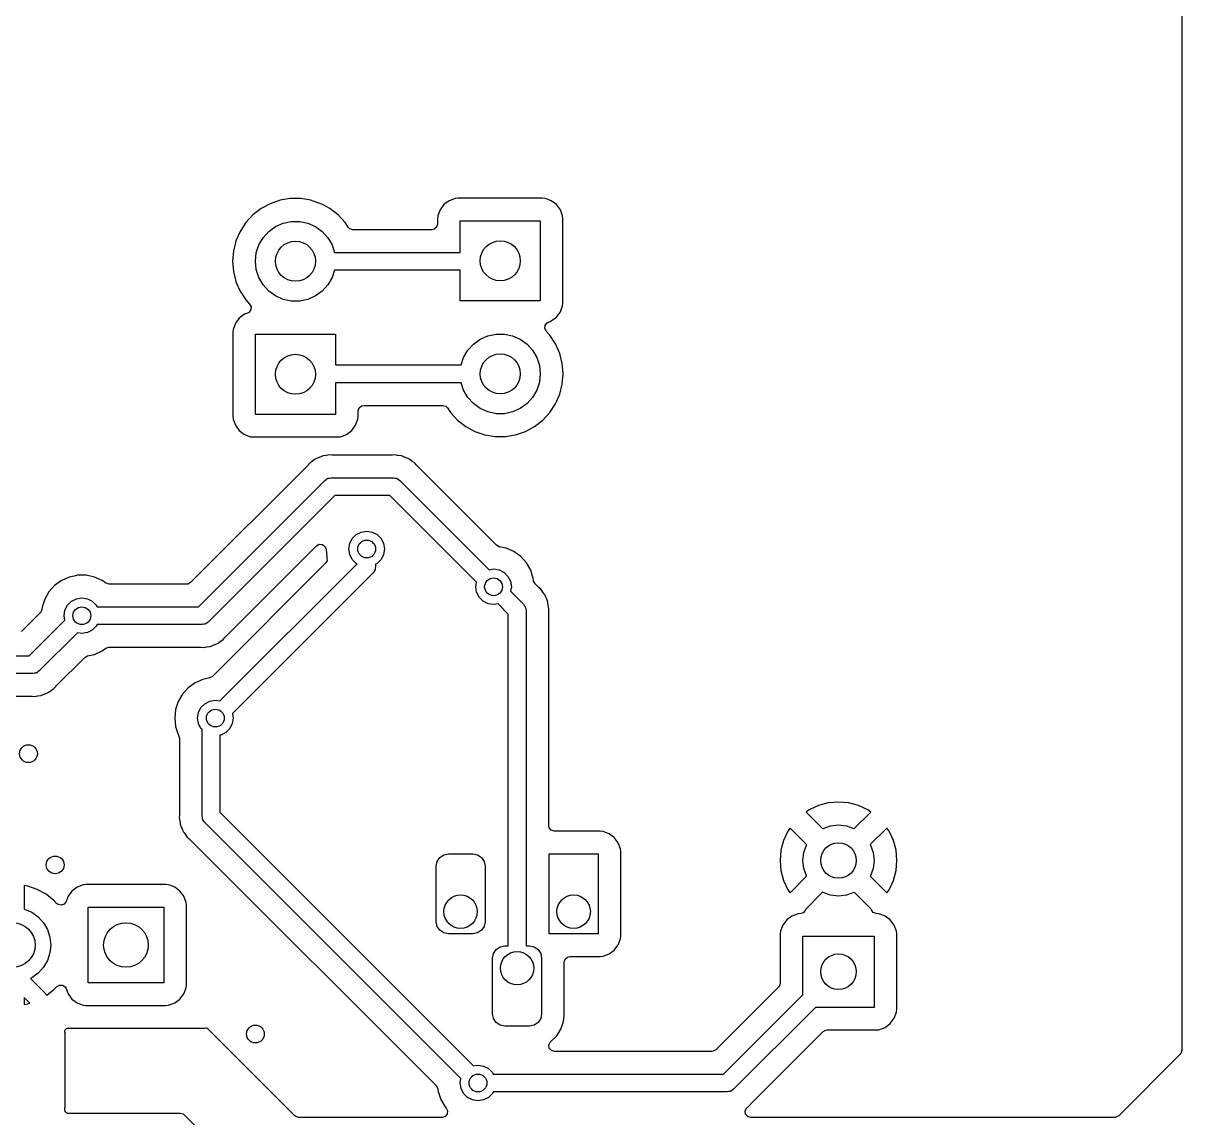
# Model space of a CAD drawing. Extents: x 4.53 to 6.71, y -5.98 to -2.05.
# Drawn here: x 5.685 to 6.71, y -4.318 to -3.35 of the extents above; entities that cross this region are included whole.
import ezdxf

# ---------------------------------------------------------------- set-up
doc = ezdxf.new("R2010")
doc.units = 0
doc.header["$MEASUREMENT"] = 0
doc.layers.add('BLACK', color=7, linetype='CONTINUOUS')

msp = doc.modelspace()

# ---------------------------------------------------------------- linework, layer by layer
at = {"layer": 'BLACK', "linetype": 'CONTINUOUS'}
for p, q in [((6.70963, -2.24738), (6.70963, -4.25852)), ((5.921, -3.50498), (5.91193, -3.50649)), ((5.93019, -3.50498), (5.921, -3.50498)), ((5.93925, -3.50649), (5.93019, -3.50498)), ((6.06696, -3.50484), (6.06157, -3.50685)), ((6.06921, -3.5046), (6.06696, -3.50484)), ((6.06934, -3.50459), (6.06921, -3.5046)), ((6.06921, -3.5046), (6.06921, -3.5046)), ((6.14404, -3.50459), (6.06934, -3.50459)), ((6.14643, -3.50484), (6.14404, -3.50459)), ((6.14912, -3.50585), (6.14643, -3.50484)), ((5.89516, -3.51385), (5.8879, -3.5195)), ((5.90324, -3.50948), (5.89516, -3.51385)), ((5.91193, -3.50649), (5.90324, -3.50948)), ((5.91193, -3.50649), (5.91193, -3.50649)), ((5.91193, -3.50649), (5.91193, -3.50649)), ((5.9403, -3.50685), (5.93925, -3.50649)), ((5.94794, -3.50948), (5.9403, -3.50685)), ((5.94947, -3.5103), (5.94794, -3.50948)), ((5.95602, -3.51385), (5.94947, -3.5103)), ((5.95739, -3.51491), (5.95602, -3.51385)), ((5.96328, -3.5195), (5.95739, -3.51491)), ((6.05351, -3.51491), (6.0518, -3.5195)), ((6.05696, -3.5103), (6.05351, -3.51491)), ((6.06157, -3.50685), (6.05696, -3.5103)), ((6.15182, -3.50685), (6.14912, -3.50585)), ((6.15643, -3.5103), (6.15182, -3.50685)), ((6.15988, -3.51491), (6.15643, -3.5103)), ((6.16189, -3.52031), (6.15988, -3.51491)), ((6.15988, -3.51491), (6.15988, -3.51491)), ((5.8879, -3.5195), (5.88168, -3.52626)), ((5.91464, -3.52673), (5.92189, -3.52519)), ((5.92189, -3.52519), (5.92929, -3.52519)), ((5.92929, -3.52519), (5.93654, -3.52673)), ((5.9695, -3.52626), (5.96328, -3.5195)), ((6.0515, -3.52031), (6.05124, -3.52269)), ((6.05124, -3.52269), (6.05124, -3.52282)), ((6.05124, -3.52282), (6.05124, -3.52758)), ((6.0518, -3.5195), (6.0515, -3.52031)), ((6.07126, -3.55256), (6.07126, -3.52461)), ((6.07126, -3.52461), (6.14213, -3.52461)), ((6.14213, -3.52461), (6.14213, -3.59547)), ((6.16215, -3.52269), (6.16189, -3.52031)), ((6.16215, -3.59739), (6.16215, -3.52269)), ((5.87665, -3.53395), (5.87296, -3.54237)), ((5.88168, -3.52626), (5.87665, -3.53395)), ((5.89692, -3.53961), (5.90188, -3.5341)), ((5.90188, -3.5341), (5.90787, -3.52975)), ((5.90787, -3.52975), (5.91464, -3.52673)), ((5.93654, -3.52673), (5.94331, -3.52975)), ((5.94331, -3.52975), (5.9493, -3.5341)), ((5.9493, -3.5341), (5.95426, -3.53961)), ((5.97214, -3.53029), (5.9695, -3.52626)), ((5.97361, -3.53175), (5.97214, -3.53029)), ((5.97629, -3.53254), (5.97361, -3.53175)), ((6.04628, -3.53254), (5.97629, -3.53254)), ((6.04834, -3.53209), (6.04628, -3.53254)), ((6.05045, -3.53026), (6.04834, -3.53209)), ((6.05124, -3.52758), (6.05045, -3.53026)), ((5.87257, -3.5439), (5.87071, -3.55127)), ((5.87296, -3.54237), (5.87257, -3.5439)), ((5.89093, -3.55307), (5.89322, -3.54602)), ((5.89322, -3.54602), (5.89692, -3.53961)), ((5.95426, -3.53961), (5.95796, -3.54602)), ((5.95796, -3.54602), (5.96008, -3.55256)), ((5.87071, -3.55127), (5.86995, -3.56043)), ((5.89016, -3.56043), (5.89093, -3.55307)), ((5.96008, -3.55256), (6.07126, -3.55256)), ((5.86995, -3.56043), (5.87071, -3.56959)), ((5.89093, -3.5678), (5.89016, -3.56043)), ((5.87071, -3.56959), (5.87071, -3.56959)), ((5.87071, -3.56959), (5.87071, -3.56959)), ((5.87071, -3.56959), (5.87292, -3.57832)), ((5.89322, -3.57484), (5.89093, -3.5678)), ((5.89692, -3.58126), (5.89322, -3.57484)), ((5.95796, -3.57484), (5.95426, -3.58126)), ((5.96008, -3.56831), (5.95796, -3.57484)), ((6.07126, -3.56831), (5.96008, -3.56831)), ((6.07126, -3.59547), (6.07126, -3.56831)), ((5.87292, -3.57832), (5.87296, -3.5785)), ((5.87296, -3.5785), (5.87665, -3.58692)), ((5.87665, -3.58692), (5.88168, -3.59461)), ((5.90188, -3.58676), (5.89692, -3.58126)), ((5.90787, -3.59112), (5.90188, -3.58676)), ((5.9493, -3.58676), (5.94331, -3.59112)), ((5.95426, -3.58126), (5.9493, -3.58676)), ((5.88168, -3.59461), (5.88503, -3.59825)), ((5.91464, -3.59413), (5.90787, -3.59112)), ((5.92189, -3.59567), (5.91464, -3.59413)), ((5.92929, -3.59567), (5.92189, -3.59567)), ((5.93654, -3.59413), (5.92929, -3.59567)), ((5.94331, -3.59112), (5.93654, -3.59413)), ((6.14213, -3.59547), (6.07126, -3.59547)), ((6.16189, -3.59977), (6.16215, -3.59739)), ((5.88046, -3.60725), (5.87586, -3.6107)), ((5.88312, -3.60626), (5.88046, -3.60725)), ((5.88419, -3.6057), (5.88312, -3.60626)), ((5.88596, -3.60354), (5.88419, -3.6057)), ((5.88503, -3.59825), (5.88627, -3.60076)), ((5.88627, -3.60076), (5.88596, -3.60354)), ((6.15643, -3.60977), (6.15906, -3.60626)), ((6.15906, -3.60626), (6.15988, -3.60517)), ((6.15988, -3.60517), (6.16189, -3.59977)), ((5.87241, -3.61531), (5.87039, -3.6207)), ((5.87586, -3.6107), (5.87241, -3.61531)), ((6.14601, -3.61971), (6.14633, -3.61694)), ((6.14633, -3.61694), (6.14809, -3.61477)), ((6.14809, -3.61477), (6.14917, -3.61421)), ((6.14917, -3.61421), (6.15078, -3.61361)), ((6.15078, -3.61361), (6.15182, -3.61322)), ((6.15182, -3.61322), (6.15643, -3.60977)), ((5.87039, -3.6207), (5.87014, -3.62309)), ((5.87014, -3.62309), (5.87014, -3.69778)), ((5.89016, -3.69587), (5.89016, -3.625)), ((5.89016, -3.625), (5.96102, -3.625)), ((5.96102, -3.625), (5.96102, -3.65217)), ((6.08898, -3.62935), (6.09574, -3.62634)), ((6.09574, -3.62634), (6.10299, -3.6248)), ((6.10299, -3.6248), (6.1104, -3.6248)), ((6.1104, -3.6248), (6.11764, -3.62634)), ((6.11764, -3.62634), (6.12441, -3.62935)), ((6.14725, -3.62222), (6.14601, -3.61971)), ((6.1506, -3.62586), (6.14725, -3.62222)), ((6.15563, -3.63356), (6.1506, -3.62586)), ((6.07803, -3.63921), (6.08298, -3.63371)), ((6.08298, -3.63371), (6.08898, -3.62935)), ((6.12441, -3.62935), (6.1304, -3.63371)), ((6.1304, -3.63371), (6.13536, -3.63921)), ((6.15932, -3.64197), (6.15563, -3.63356)), ((6.0722, -3.65217), (6.07432, -3.64563)), ((6.07432, -3.64563), (6.07803, -3.63921)), ((6.13536, -3.63921), (6.13906, -3.64563)), ((6.13906, -3.64563), (6.14135, -3.65267)), ((6.16158, -3.65088), (6.15932, -3.64197)), ((5.96102, -3.65217), (6.0722, -3.65217)), ((6.14135, -3.65267), (6.14213, -3.66004)), ((6.16234, -3.66004), (6.16158, -3.65088)), ((6.0722, -3.66791), (5.96102, -3.66791)), ((5.96102, -3.66791), (5.96102, -3.69587)), ((6.07432, -3.67445), (6.0722, -3.66791)), ((6.14135, -3.66741), (6.13906, -3.67445)), ((6.14213, -3.66004), (6.14135, -3.66741)), ((6.15932, -3.67811), (6.16158, -3.6692)), ((6.16158, -3.6692), (6.16234, -3.66004)), ((6.07803, -3.68087), (6.07432, -3.67445)), ((6.13906, -3.67445), (6.13536, -3.68087)), ((6.15563, -3.68652), (6.15932, -3.67811)), ((5.98183, -3.69021), (5.98394, -3.68838)), ((5.98394, -3.68838), (5.986, -3.68793)), ((5.986, -3.68793), (6.05599, -3.68793)), ((6.05599, -3.68793), (6.05868, -3.68872)), ((6.05868, -3.68872), (6.06015, -3.69018)), ((6.08298, -3.68637), (6.07803, -3.68087)), ((6.08898, -3.69073), (6.08298, -3.68637)), ((6.1304, -3.68637), (6.12441, -3.69073)), ((6.13536, -3.68087), (6.1304, -3.68637)), ((6.1506, -3.69422), (6.15563, -3.68652)), ((5.87014, -3.69778), (5.87039, -3.70017)), ((5.96102, -3.69587), (5.89016, -3.69587)), ((5.98079, -3.70017), (5.98104, -3.69778)), ((5.98104, -3.69289), (5.98183, -3.69021)), ((5.98104, -3.69778), (5.98104, -3.69289)), ((6.06015, -3.69018), (6.06278, -3.69422)), ((6.06278, -3.69422), (6.06901, -3.70098)), ((6.09574, -3.69374), (6.08898, -3.69073)), ((6.10299, -3.69528), (6.09574, -3.69374)), ((6.1104, -3.69528), (6.10299, -3.69528)), ((6.11764, -3.69374), (6.1104, -3.69528)), ((6.12441, -3.69073), (6.11764, -3.69374)), ((6.14438, -3.70098), (6.1506, -3.69422)), ((5.87039, -3.70017), (5.8707, -3.70098)), ((5.8707, -3.70098), (5.87241, -3.70556)), ((5.87241, -3.70556), (5.87586, -3.71017)), ((5.87586, -3.71017), (5.88046, -3.71362)), ((5.97072, -3.71362), (5.97533, -3.71017)), ((5.97533, -3.71017), (5.97878, -3.70556)), ((5.97878, -3.70556), (5.98079, -3.70017)), ((6.06901, -3.70098), (6.07626, -3.70662)), ((6.07626, -3.70662), (6.08434, -3.711)), ((6.12904, -3.711), (6.13713, -3.70662)), ((6.13713, -3.70662), (6.14438, -3.70098)), ((5.88046, -3.71362), (5.88046, -3.71362)), ((5.88046, -3.71362), (5.88046, -3.71362)), ((5.88046, -3.71362), (5.88586, -3.71563)), ((5.88586, -3.71563), (5.88824, -3.71589)), ((5.88824, -3.71589), (5.88838, -3.71589)), ((5.88838, -3.71589), (5.96281, -3.71589)), ((5.96281, -3.71589), (5.96294, -3.71589)), ((5.96294, -3.71589), (5.96532, -3.71563)), ((5.96532, -3.71563), (5.97072, -3.71362)), ((6.08434, -3.711), (6.09303, -3.71398)), ((6.09303, -3.71398), (6.1021, -3.71549)), ((6.1021, -3.71549), (6.1021, -3.71549)), ((6.1021, -3.71549), (6.11129, -3.71549)), ((6.11129, -3.71549), (6.12035, -3.71398)), ((6.11129, -3.71549), (6.11129, -3.71549)), ((6.12035, -3.71398), (6.12904, -3.711)), ((5.93666, -3.74082), (5.83281, -3.84467)), ((5.93687, -3.7406), (5.93666, -3.74082)), ((5.93845, -3.73881), (5.93687, -3.7406)), ((5.94042, -3.73745), (5.93845, -3.73881)), ((5.94067, -3.73727), (5.94042, -3.73745)), ((5.94255, -3.7358), (5.94067, -3.73727)), ((5.94292, -3.73563), (5.94255, -3.7358)), ((5.9437, -3.73519), (5.94292, -3.73563)), ((5.94403, -3.73496), (5.9437, -3.73519)), ((5.94627, -3.73411), (5.94403, -3.73496)), ((5.94654, -3.734), (5.94627, -3.73411)), ((5.94873, -3.73302), (5.94654, -3.734)), ((5.94912, -3.73294), (5.94873, -3.73302)), ((5.94999, -3.7327), (5.94912, -3.73294)), ((5.95036, -3.73256), (5.94999, -3.7327)), ((5.95274, -3.73227), (5.95036, -3.73256)), ((5.95304, -3.73223), (5.95274, -3.73227)), ((5.95539, -3.7318), (5.95304, -3.73223)), ((5.95778, -3.73194), (5.95539, -3.7318)), ((5.95808, -3.73195), (5.95778, -3.73194)), ((6.01121, -3.73195), (5.95808, -3.73195)), ((6.01151, -3.73194), (6.01121, -3.73195)), ((6.0139, -3.7318), (6.01151, -3.73194)), ((6.01595, -3.73217), (6.0139, -3.7318)), ((6.01626, -3.73223), (6.01595, -3.73217)), ((6.01655, -3.73227), (6.01626, -3.73223)), ((6.01893, -3.73256), (6.01655, -3.73227)), ((6.0193, -3.7327), (6.01893, -3.73256)), ((6.02017, -3.73294), (6.0193, -3.7327)), ((6.02056, -3.73302), (6.02017, -3.73294)), ((6.02275, -3.734), (6.02056, -3.73302)), ((6.02302, -3.73411), (6.02275, -3.734)), ((6.02526, -3.73496), (6.02302, -3.73411)), ((6.02554, -3.73516), (6.02526, -3.73496)), ((6.02526, -3.73496), (6.02526, -3.73496)), ((6.02559, -3.73519), (6.02554, -3.73516)), ((6.02637, -3.73563), (6.02559, -3.73519)), ((6.02674, -3.7358), (6.02637, -3.73563)), ((6.02863, -3.73727), (6.02674, -3.7358)), ((6.02887, -3.73745), (6.02863, -3.73727)), ((6.03084, -3.73881), (6.02887, -3.73745)), ((6.02887, -3.73745), (6.02887, -3.73745)), ((6.0317, -3.73978), (6.03084, -3.73881)), ((6.03243, -3.7406), (6.0317, -3.73978)), ((6.03263, -3.74082), (6.03243, -3.7406)), ((6.10341, -3.8116), (6.03263, -3.74082)), ((5.83965, -3.86614), (5.95152, -3.75427)), ((5.95152, -3.75427), (5.95264, -3.75357)), ((5.95264, -3.75357), (5.95367, -3.75275)), ((5.95367, -3.75275), (5.95411, -3.75265)), ((5.95411, -3.75265), (5.95449, -3.75241)), ((5.95449, -3.75241), (5.9558, -3.75226)), ((5.9558, -3.75226), (5.95709, -3.75197)), ((5.95709, -3.75197), (6.0122, -3.75197)), ((6.0122, -3.75197), (6.01349, -3.75226)), ((6.01349, -3.75226), (6.01481, -3.75241)), ((6.01481, -3.75241), (6.01518, -3.75265)), ((6.01518, -3.75265), (6.01562, -3.75275)), ((6.01562, -3.75275), (6.01665, -3.75357)), ((6.01665, -3.75357), (6.01777, -3.75427)), ((6.01777, -3.75427), (6.09681, -3.83331)), ((5.96035, -3.76772), (5.84848, -3.87958)), ((6.00894, -3.76772), (5.96035, -3.76772)), ((6.08567, -3.84444), (6.00894, -3.76772)), ((5.97584, -3.8057), (5.97933, -3.80222)), ((5.97933, -3.80222), (5.98372, -3.79998)), ((5.98372, -3.79998), (5.98858, -3.79921)), ((5.98858, -3.79921), (5.99345, -3.79998)), ((5.99345, -3.79998), (5.99784, -3.80222)), ((5.99784, -3.80222), (6.00132, -3.8057)), ((5.86334, -3.89304), (5.9442, -3.81218)), ((5.9442, -3.81218), (5.94665, -3.81084)), ((5.94665, -3.81084), (5.94944, -3.81104)), ((5.94944, -3.81104), (5.95168, -3.81271)), ((5.95168, -3.81271), (5.95264, -3.81517)), ((5.97283, -3.81496), (5.97361, -3.81009)), ((5.97361, -3.81009), (5.97584, -3.8057)), ((6.00132, -3.8057), (6.00356, -3.81009)), ((6.00356, -3.81009), (6.00433, -3.81496)), ((6.10342, -3.81161), (6.10341, -3.8116)), ((6.10588, -3.81294), (6.10342, -3.81161)), ((5.95264, -3.81517), (5.9534, -3.82244)), ((5.9534, -3.82244), (5.95345, -3.82257)), ((5.95345, -3.82257), (5.95346, -3.82294)), ((5.95346, -3.82294), (5.95346, -3.82296)), ((5.95346, -3.82296), (5.95346, -3.82296)), ((5.95346, -3.82296), (5.95353, -3.82536)), ((5.97361, -3.81983), (5.97283, -3.81496)), ((5.97584, -3.82422), (5.97361, -3.81983)), ((6.00356, -3.81983), (6.00132, -3.82422)), ((6.00433, -3.81496), (6.00356, -3.81983)), ((6.1119, -3.81422), (6.10588, -3.81294)), ((6.11877, -3.81728), (6.1119, -3.81422)), ((6.1119, -3.81422), (6.1119, -3.81422)), ((6.11991, -3.81811), (6.11877, -3.81728)), ((6.12485, -3.8217), (6.11991, -3.81811)), ((6.12988, -3.82729), (6.12485, -3.8217)), ((5.95224, -3.82761), (5.8521, -3.92774)), ((5.85871, -3.94945), (5.98007, -3.82808)), ((5.95353, -3.82536), (5.95224, -3.82761)), ((5.97933, -3.8277), (5.97584, -3.82422)), ((5.98007, -3.82808), (5.97933, -3.8277)), ((5.99616, -3.832), (5.99601, -3.83331)), ((5.99646, -3.83071), (5.99616, -3.832)), ((5.99784, -3.8277), (5.99646, -3.82841)), ((5.99646, -3.82841), (5.99646, -3.83071)), ((6.00132, -3.82422), (5.99784, -3.8277)), ((6.09681, -3.83331), (6.10079, -3.83268)), ((6.10079, -3.83268), (6.10565, -3.83345)), ((6.13364, -3.8338), (6.12988, -3.82729)), ((5.71863, -3.84287), (5.71255, -3.84729)), ((5.71882, -3.84279), (5.71863, -3.84287)), ((5.72227, -3.84125), (5.71882, -3.84279)), ((5.7255, -3.83981), (5.72227, -3.84125)), ((5.72988, -3.83888), (5.7255, -3.83981)), ((5.73285, -3.83825), (5.72988, -3.83888)), ((5.74037, -3.83825), (5.73285, -3.83825)), ((5.74773, -3.83981), (5.74037, -3.83825)), ((5.7546, -3.84287), (5.74773, -3.83981)), ((5.75629, -3.8441), (5.7546, -3.84287)), ((5.99415, -3.83628), (5.86984, -3.96059)), ((5.99485, -3.83516), (5.99415, -3.83628)), ((5.99568, -3.83413), (5.99485, -3.83516)), ((5.99578, -3.83369), (5.99568, -3.83413)), ((5.99601, -3.83331), (5.99578, -3.83369)), ((6.10565, -3.83345), (6.11004, -3.83568)), ((6.11004, -3.83568), (6.11353, -3.83917)), ((6.11353, -3.83917), (6.11576, -3.84356)), ((6.13597, -3.84095), (6.13364, -3.8338)), ((6.13616, -3.84279), (6.13597, -3.84095)), ((6.13625, -3.84332), (6.13616, -3.84279)), ((6.13759, -3.84578), (6.13625, -3.84332)), ((5.70752, -3.85288), (5.70376, -3.85939)), ((5.71255, -3.84729), (5.70752, -3.85288)), ((5.75777, -3.84517), (5.75629, -3.8441)), ((5.758, -3.84533), (5.75777, -3.84517)), ((5.76069, -3.84612), (5.758, -3.84533)), ((5.8293, -3.84612), (5.76069, -3.84612)), ((5.83036, -3.84601), (5.8293, -3.84612)), ((5.83281, -3.84467), (5.83036, -3.84601)), ((6.08504, -3.84843), (6.08567, -3.84444)), ((6.08581, -3.85329), (6.08504, -3.84843)), ((6.08805, -3.85768), (6.08581, -3.85329)), ((6.11576, -3.84356), (6.11654, -3.84843)), ((6.11654, -3.84843), (6.1159, -3.85241)), ((6.1159, -3.85241), (6.12722, -3.86372)), ((6.14067, -3.84886), (6.13759, -3.84578)), ((6.14089, -3.84907), (6.14067, -3.84886)), ((6.14269, -3.85066), (6.14089, -3.84907)), ((6.14405, -3.85263), (6.14269, -3.85066)), ((6.14422, -3.85287), (6.14405, -3.85263)), ((6.1457, -3.85475), (6.14422, -3.85287)), ((5.70376, -3.85939), (5.70144, -3.86654)), ((5.72387, -3.86476), (5.72736, -3.86128)), ((5.72736, -3.86128), (5.73175, -3.85904)), ((5.73175, -3.85904), (5.73661, -3.85827)), ((5.73661, -3.85827), (5.74148, -3.85904)), ((5.74148, -3.85904), (5.74587, -3.86128)), ((5.74587, -3.86128), (5.74935, -3.86476)), ((6.09153, -3.86117), (6.08805, -3.85768)), ((6.09592, -3.8634), (6.09153, -3.86117)), ((6.10079, -3.86417), (6.09592, -3.8634)), ((6.10477, -3.86354), (6.10079, -3.86417)), ((6.11378, -3.87255), (6.10477, -3.86354)), ((6.12722, -3.86372), (6.12792, -3.86484)), ((6.14586, -3.85512), (6.1457, -3.85475)), ((6.14631, -3.8559), (6.14586, -3.85512)), ((6.14653, -3.85623), (6.14631, -3.8559)), ((6.14738, -3.85847), (6.14653, -3.85623)), ((6.1475, -3.85875), (6.14738, -3.85847)), ((6.14778, -3.85939), (6.1475, -3.85875)), ((6.14848, -3.86093), (6.14778, -3.85939)), ((6.14855, -3.86133), (6.14848, -3.86093)), ((6.14879, -3.86219), (6.14855, -3.86133)), ((6.14894, -3.86257), (6.14879, -3.86219)), ((6.14922, -3.86494), (6.14894, -3.86257)), ((5.69982, -3.87137), (5.68321, -3.88798)), ((5.70018, -3.87096), (5.69982, -3.87137)), ((5.70124, -3.86838), (5.70018, -3.87096)), ((5.70144, -3.86654), (5.70124, -3.86838)), ((5.72087, -3.87402), (5.72164, -3.86915)), ((5.7215, -3.878), (5.72087, -3.87402)), ((5.72164, -3.86915), (5.72387, -3.86476)), ((5.74935, -3.86476), (5.75006, -3.86614)), ((5.75006, -3.86614), (5.83965, -3.86614)), ((6.11378, -4.16614), (6.11378, -3.87255)), ((6.12792, -3.86484), (6.12875, -3.86587)), ((6.12875, -3.86587), (6.12885, -3.86631)), ((6.12885, -3.86631), (6.12909, -3.86669)), ((6.12909, -3.86669), (6.12923, -3.868)), ((6.12923, -3.868), (6.12953, -3.86929)), ((6.12953, -3.86929), (6.12953, -4.16614)), ((6.14927, -3.86524), (6.14922, -3.86494)), ((6.14951, -3.86654), (6.14927, -3.86524)), ((6.1497, -3.86759), (6.14951, -3.86654)), ((6.14955, -3.87028), (6.14956, -3.86998)), ((6.14955, -4.05967), (6.14955, -3.87028)), ((6.14956, -3.86998), (6.1497, -3.86759)), ((5.69005, -3.90945), (5.7215, -3.878)), ((5.74935, -3.88327), (5.74587, -3.88676)), ((5.75006, -3.88189), (5.74935, -3.88327)), ((5.84291, -3.88189), (5.75006, -3.88189)), ((5.8442, -3.8816), (5.84291, -3.88189)), ((5.84551, -3.88145), (5.8442, -3.8816)), ((5.84589, -3.88121), (5.84551, -3.88145)), ((5.84633, -3.88111), (5.84589, -3.88121)), ((5.84736, -3.88029), (5.84633, -3.88111)), ((5.84848, -3.87958), (5.84736, -3.88029)), ((5.73263, -3.88913), (5.69887, -3.92289)), ((5.73661, -3.88976), (5.73263, -3.88913)), ((5.74148, -3.88899), (5.73661, -3.88976)), ((5.74587, -3.88676), (5.74148, -3.88899)), ((5.86155, -3.89505), (5.86313, -3.89326)), ((5.86313, -3.89326), (5.86334, -3.89304)), ((5.7546, -3.90516), (5.75777, -3.90286)), ((5.75777, -3.90286), (5.7604, -3.90192)), ((5.7604, -3.90192), (5.76069, -3.90191)), ((5.76069, -3.90191), (5.84192, -3.90191)), ((5.84192, -3.90191), (5.84222, -3.90192)), ((5.84222, -3.90192), (5.84461, -3.90206)), ((5.84461, -3.90206), (5.84697, -3.90163)), ((5.84461, -3.90206), (5.84461, -3.90206)), ((5.84461, -3.90206), (5.84461, -3.90206)), ((5.84697, -3.90163), (5.84726, -3.90159)), ((5.84726, -3.90159), (5.84964, -3.9013)), ((5.84964, -3.9013), (5.85001, -3.90116)), ((5.85001, -3.90116), (5.85088, -3.90091)), ((5.85088, -3.90091), (5.85127, -3.90084)), ((5.85127, -3.90084), (5.85346, -3.89986)), ((5.85346, -3.89986), (5.85373, -3.89974)), ((5.85373, -3.89974), (5.85597, -3.8989)), ((5.85597, -3.8989), (5.8563, -3.89867)), ((5.8563, -3.89867), (5.85708, -3.89823)), ((5.85708, -3.89823), (5.85745, -3.89806)), ((5.85745, -3.89806), (5.85934, -3.89658)), ((5.85934, -3.89658), (5.85957, -3.89641)), ((5.85957, -3.89641), (5.86155, -3.89505)), ((5.59882, -3.90945), (5.69005, -3.90945)), ((5.71373, -3.93635), (5.73923, -3.91084)), ((5.73923, -3.91084), (5.74169, -3.9095)), ((5.74169, -3.9095), (5.7417, -3.9095)), ((5.7417, -3.9095), (5.74773, -3.90822)), ((5.74773, -3.90822), (5.7546, -3.90516)), ((5.69331, -3.9252), (5.60208, -3.9252)), ((5.69459, -3.9249), (5.69331, -3.9252)), ((5.69591, -3.92475), (5.69459, -3.9249)), ((5.69629, -3.92452), (5.69591, -3.92475)), ((5.69672, -3.92442), (5.69629, -3.92452)), ((5.69776, -3.92359), (5.69672, -3.92442)), ((5.69887, -3.92289), (5.69776, -3.92359)), ((5.83674, -3.93342), (5.83066, -3.93784)), ((5.84361, -3.93036), (5.83674, -3.93342)), ((5.84963, -3.92908), (5.84361, -3.93036)), ((5.84965, -3.92908), (5.84963, -3.92908)), ((5.8521, -3.92774), (5.84965, -3.92908)), ((5.61243, -3.94522), (5.69231, -3.94522)), ((5.69231, -3.94522), (5.69261, -3.94523)), ((5.69261, -3.94523), (5.695, -3.94537)), ((5.695, -3.94537), (5.69736, -3.94494)), ((5.695, -3.94537), (5.695, -3.94537)), ((5.695, -3.94537), (5.695, -3.94537)), ((5.69736, -3.94494), (5.69765, -3.94489)), ((5.69765, -3.94489), (5.70003, -3.9446)), ((5.70003, -3.9446), (5.70041, -3.94446)), ((5.70041, -3.94446), (5.70127, -3.94422)), ((5.70127, -3.94422), (5.70167, -3.94415)), ((5.70167, -3.94415), (5.70385, -3.94317)), ((5.70385, -3.94317), (5.70413, -3.94305)), ((5.70413, -3.94305), (5.70637, -3.9422)), ((5.70637, -3.9422), (5.7067, -3.94197)), ((5.7067, -3.94197), (5.70748, -3.94153)), ((5.70748, -3.94153), (5.70784, -3.94137)), ((5.70784, -3.94137), (5.70973, -3.93989)), ((5.70973, -3.93989), (5.70997, -3.93972)), ((5.70997, -3.93972), (5.71194, -3.93835)), ((5.71194, -3.93835), (5.71353, -3.93656)), ((5.71353, -3.93656), (5.71373, -3.93635)), ((5.82563, -3.94343), (5.82187, -3.94994)), ((5.83066, -3.93784), (5.82563, -3.94343)), ((5.82187, -3.94994), (5.81955, -3.95709)), ((5.83975, -3.9597), (5.84198, -3.95531)), ((5.84198, -3.95531), (5.84547, -3.95183)), ((5.84547, -3.95183), (5.84986, -3.94959)), ((5.84986, -3.94959), (5.85472, -3.94882)), ((5.85472, -3.94882), (5.85871, -3.94945)), ((5.81955, -3.95709), (5.81876, -3.96457)), ((5.81876, -3.96457), (5.81955, -3.97204)), ((5.83898, -3.96457), (5.83975, -3.9597)), ((5.83975, -3.96943), (5.83898, -3.96457)), ((5.87047, -3.96457), (5.8697, -3.96943)), ((5.86984, -3.96059), (5.87047, -3.96457)), ((5.81955, -3.97204), (5.82187, -3.9792)), ((5.84198, -3.97382), (5.83975, -3.96943)), ((5.84291, -3.97475), (5.84198, -3.97382)), ((5.84291, -4.05118), (5.84291, -3.97475)), ((5.86746, -3.97382), (5.86398, -3.97731)), ((5.8697, -3.96943), (5.86746, -3.97382)), ((5.82187, -3.9792), (5.82223, -3.97982)), ((5.82223, -3.97982), (5.82289, -3.9823)), ((5.82289, -3.9823), (5.82289, -4.05019)), ((5.85959, -3.97954), (5.85866, -3.97969)), ((5.85866, -3.97969), (5.85866, -4.04792)), ((5.86398, -3.97731), (5.85959, -3.97954)), ((5.85866, -4.04792), (6.08303, -4.27228)), ((6.38006, -4.04578), (6.37725, -4.04775)), ((6.37725, -4.04775), (6.39189, -4.06239)), ((6.38823, -4.04198), (6.38006, -4.04578)), ((6.39693, -4.03964), (6.38823, -4.04198)), ((6.40591, -4.03886), (6.39693, -4.03964)), ((6.41488, -4.03964), (6.40591, -4.03886)), ((6.42359, -4.04198), (6.41488, -4.03964)), ((6.41992, -4.06239), (6.43456, -4.04775)), ((6.43175, -4.04578), (6.42359, -4.04198)), ((6.43456, -4.04775), (6.43175, -4.04578)), ((5.82288, -4.05049), (5.82274, -4.05288)), ((5.82274, -4.05288), (5.82317, -4.05523)), ((5.82289, -4.05019), (5.82288, -4.05049)), ((5.82317, -4.05523), (5.82322, -4.05553)), ((5.82322, -4.05553), (5.82351, -4.05791)), ((5.82351, -4.05791), (5.82365, -4.05828)), ((5.82365, -4.05828), (5.82389, -4.05915)), ((5.84321, -4.05247), (5.84291, -4.05118)), ((5.84336, -4.05378), (5.84321, -4.05247)), ((5.84359, -4.05416), (5.84336, -4.05378)), ((5.84369, -4.0546), (5.84359, -4.05416)), ((5.84452, -4.05563), (5.84369, -4.0546)), ((5.84522, -4.05675), (5.84452, -4.05563)), ((6.07189, -4.28342), (5.84522, -4.05675)), ((5.82389, -4.05915), (5.82396, -4.05954)), ((5.82396, -4.05954), (5.82494, -4.06172)), ((5.82494, -4.06172), (5.82506, -4.062)), ((5.82506, -4.062), (5.82591, -4.06424)), ((5.82591, -4.06424), (5.82614, -4.06457)), ((5.82614, -4.06457), (5.82658, -4.06535)), ((5.82658, -4.06535), (5.82674, -4.06572)), ((5.82674, -4.06572), (5.82822, -4.0676)), ((5.82822, -4.0676), (5.8284, -4.06784)), ((5.8284, -4.06784), (5.82855, -4.06807)), ((5.82855, -4.06807), (5.82976, -4.06981)), ((6.15, -4.06173), (6.14955, -4.05967)), ((6.15183, -4.06384), (6.15, -4.06173)), ((6.15451, -4.06463), (6.15183, -4.06384)), ((6.19509, -4.06463), (6.15451, -4.06463)), ((6.19522, -4.06463), (6.19509, -4.06463)), ((6.19761, -4.06488), (6.19522, -4.06463)), ((6.19972, -4.06567), (6.19761, -4.06488)), ((6.203, -4.06689), (6.19972, -4.06567)), ((6.20761, -4.07034), (6.203, -4.06689)), ((6.36114, -4.0647), (6.35733, -4.07287)), ((6.36311, -4.06189), (6.36114, -4.0647)), ((6.37775, -4.07654), (6.36311, -4.06189)), ((6.39189, -4.06239), (6.39224, -4.06217)), ((6.39224, -4.06217), (6.3989, -4.05984)), ((6.3989, -4.05984), (6.40591, -4.05906)), ((6.40591, -4.05906), (6.41291, -4.05984)), ((6.41291, -4.05984), (6.41957, -4.06217)), ((6.41957, -4.06217), (6.41992, -4.06239)), ((6.4487, -4.06189), (6.43406, -4.07654)), ((6.45067, -4.0647), (6.4487, -4.06189)), ((6.4487, -4.06189), (6.4487, -4.06189)), ((6.45448, -4.07287), (6.45067, -4.0647)), ((5.82976, -4.06981), (5.83132, -4.0712)), ((5.83132, -4.0712), (5.83155, -4.0714)), ((5.83155, -4.0714), (5.83177, -4.07161)), ((5.83177, -4.07161), (6.05021, -4.29005)), ((6.21106, -4.07495), (6.20761, -4.07034)), ((6.21307, -4.08035), (6.21106, -4.07495)), ((6.21106, -4.07495), (6.21106, -4.07495)), ((6.35733, -4.07287), (6.355, -4.08157)), ((6.3752, -4.08354), (6.37753, -4.07689)), ((6.37753, -4.07689), (6.37775, -4.07654)), ((6.43406, -4.07654), (6.43428, -4.07689)), ((6.43428, -4.07689), (6.43661, -4.08354)), ((6.45681, -4.08157), (6.45448, -4.07287)), ((6.05082, -4.09133), (6.05317, -4.08782)), ((6.05317, -4.08782), (6.05668, -4.08547)), ((6.05668, -4.08547), (6.06083, -4.08465)), ((6.06083, -4.08465), (6.08248, -4.08465)), ((6.08248, -4.08465), (6.08662, -4.08547)), ((6.08662, -4.08547), (6.09014, -4.08782)), ((6.09014, -4.08782), (6.09248, -4.09133)), ((6.15, -4.15551), (6.15, -4.08465)), ((6.15, -4.08465), (6.19331, -4.08465)), ((6.19331, -4.08465), (6.19331, -4.15551)), ((6.21333, -4.08273), (6.21307, -4.08035)), ((6.21333, -4.15743), (6.21333, -4.08273)), ((6.355, -4.08157), (6.35421, -4.09055)), ((6.37441, -4.09055), (6.3752, -4.08354)), ((6.43661, -4.08354), (6.4374, -4.09055)), ((6.4576, -4.09055), (6.45681, -4.08157)), ((6.05, -4.09547), (6.05082, -4.09133)), ((6.05, -4.14469), (6.05, -4.09547)), ((6.09248, -4.09133), (6.09331, -4.09547)), ((6.09331, -4.09547), (6.09331, -4.14469)), ((6.35421, -4.09055), (6.355, -4.09953)), ((6.355, -4.09953), (6.35733, -4.10823)), ((6.3752, -4.09756), (6.37441, -4.09055)), ((6.37753, -4.10422), (6.3752, -4.09756)), ((6.43661, -4.09756), (6.43428, -4.10422)), ((6.4374, -4.09055), (6.43661, -4.09756)), ((6.45448, -4.10823), (6.45681, -4.09953)), ((6.45681, -4.09953), (6.4576, -4.09055)), ((6.35733, -4.10823), (6.36114, -4.1164)), ((6.36311, -4.11921), (6.37775, -4.10457)), ((6.37775, -4.10457), (6.37753, -4.10422)), ((6.43428, -4.10422), (6.43406, -4.10457)), ((6.43406, -4.10457), (6.4487, -4.11921)), ((6.45067, -4.1164), (6.45448, -4.10823)), ((5.68876, -4.11335), (5.68559, -4.11282)), ((5.68559, -4.11282), (5.68559, -4.13346)), ((5.69714, -4.11623), (5.68876, -4.11335)), ((5.70493, -4.12044), (5.69714, -4.11623)), ((5.72782, -4.11759), (5.72437, -4.1222)), ((5.73243, -4.11414), (5.72782, -4.11759)), ((5.73783, -4.11213), (5.73243, -4.11414)), ((5.74008, -4.11188), (5.73783, -4.11213)), ((5.74021, -4.11187), (5.74008, -4.11188)), ((5.74008, -4.11188), (5.74008, -4.11188)), ((5.81097, -4.11187), (5.74021, -4.11187)), ((5.81335, -4.11213), (5.81097, -4.11187)), ((5.81521, -4.11282), (5.81335, -4.11213)), ((5.81875, -4.11414), (5.81521, -4.11282)), ((5.82336, -4.11759), (5.81875, -4.11414)), ((5.82617, -4.12134), (5.82336, -4.11759)), ((6.36114, -4.1164), (6.36311, -4.11921)), ((6.39189, -4.11871), (6.37679, -4.13381)), ((6.39224, -4.11893), (6.39189, -4.11871)), ((6.3989, -4.12126), (6.39224, -4.11893)), ((6.41957, -4.11893), (6.41291, -4.12126)), ((6.41992, -4.11871), (6.41957, -4.11893)), ((6.43491, -4.13369), (6.41992, -4.11871)), ((6.4487, -4.11921), (6.45067, -4.1164)), ((6.4487, -4.11921), (6.4487, -4.11921)), ((5.71193, -4.12588), (5.70493, -4.12044)), ((5.71433, -4.1285), (5.71193, -4.12588)), ((5.7156, -4.12949), (5.71433, -4.1285)), ((5.71834, -4.13009), (5.7156, -4.12949)), ((5.72096, -4.12911), (5.71834, -4.13009)), ((5.72263, -4.12687), (5.72096, -4.12911)), ((5.72437, -4.1222), (5.72263, -4.12687)), ((5.82681, -4.1222), (5.82617, -4.12134)), ((5.82882, -4.12759), (5.82681, -4.1222)), ((5.82907, -4.12997), (5.82882, -4.12759)), ((5.82907, -4.20073), (5.82907, -4.12997)), ((6.40591, -4.12205), (6.3989, -4.12126)), ((6.41291, -4.12126), (6.40591, -4.12205)), ((5.68559, -4.13346), (5.68593, -4.13353)), ((5.68593, -4.13353), (5.69232, -4.13637)), ((5.69232, -4.13637), (5.69798, -4.14049)), ((5.69798, -4.14049), (5.70266, -4.14568)), ((5.74213, -4.19882), (5.74213, -4.13189)), ((5.74213, -4.13189), (5.80906, -4.13189)), ((5.80906, -4.13189), (5.80906, -4.19882)), ((6.36472, -4.13973), (6.36011, -4.14318)), ((6.37011, -4.13772), (6.36472, -4.13973)), ((6.37249, -4.13746), (6.37011, -4.13772)), ((6.37011, -4.13772), (6.37011, -4.13772)), ((6.37464, -4.13683), (6.37249, -4.13746)), ((6.37249, -4.13746), (6.37249, -4.13746)), ((6.37249, -4.13746), (6.37249, -4.13746)), ((6.37249, -4.13746), (6.37249, -4.13746)), ((6.37249, -4.13746), (6.37249, -4.13746)), ((6.37659, -4.13482), (6.37464, -4.13683)), ((6.37679, -4.13381), (6.37659, -4.13482)), ((6.435, -4.13433), (6.43491, -4.13369)), ((6.43671, -4.13654), (6.435, -4.13433)), ((6.43933, -4.13746), (6.43671, -4.13654)), ((6.43933, -4.13746), (6.43932, -4.13746)), ((6.43932, -4.13746), (6.43932, -4.13746)), ((6.43932, -4.13746), (6.43933, -4.13746)), ((6.43945, -4.13747), (6.43933, -4.13746)), ((6.4414, -4.13768), (6.43945, -4.13747)), ((6.43945, -4.13747), (6.43945, -4.13747)), ((6.4417, -4.13772), (6.4414, -4.13768)), ((6.4444, -4.13872), (6.4417, -4.13772)), ((6.44709, -4.13973), (6.4444, -4.13872)), ((6.4517, -4.14318), (6.44709, -4.13973)), ((5.70266, -4.14568), (5.70616, -4.15174)), ((6.05082, -4.14883), (6.05, -4.14469)), ((6.05317, -4.15234), (6.05082, -4.14883)), ((6.09248, -4.14883), (6.09014, -4.15234)), ((6.09331, -4.14469), (6.09248, -4.14883)), ((6.35666, -4.14779), (6.35496, -4.15233)), ((6.36011, -4.14318), (6.35666, -4.14779)), ((6.45423, -4.14656), (6.4517, -4.14318)), ((6.45515, -4.14779), (6.45423, -4.14656)), ((6.45716, -4.15318), (6.45515, -4.14779)), ((5.70616, -4.15174), (5.70832, -4.1584)), ((5.70832, -4.1584), (5.70906, -4.16535)), ((6.05668, -4.15469), (6.05317, -4.15234)), ((6.06083, -4.15551), (6.05668, -4.15469)), ((6.08248, -4.15551), (6.06083, -4.15551)), ((6.08662, -4.15469), (6.08248, -4.15551)), ((6.09014, -4.15234), (6.08662, -4.15469)), ((6.19331, -4.15551), (6.15, -4.15551)), ((6.21106, -4.1652), (6.21307, -4.15981)), ((6.21307, -4.15981), (6.21333, -4.15743)), ((6.35465, -4.15318), (6.35439, -4.15557)), ((6.35439, -4.15557), (6.35439, -4.1557)), ((6.35439, -4.1557), (6.35439, -4.19899)), ((6.35496, -4.15233), (6.35465, -4.15318)), ((6.37441, -4.20934), (6.37441, -4.15748)), ((6.37441, -4.15748), (6.4374, -4.15748)), ((6.4374, -4.15748), (6.4374, -4.22047)), ((6.45742, -4.15557), (6.45716, -4.15318)), ((6.45742, -4.22239), (6.45742, -4.15557)), ((5.70906, -4.16535), (5.70832, -4.17231)), ((6.10082, -4.17283), (6.10317, -4.16931)), ((6.10317, -4.16931), (6.10668, -4.16697)), ((6.10668, -4.16697), (6.11083, -4.16614)), ((6.11083, -4.16614), (6.11378, -4.16614)), ((6.12953, -4.16614), (6.13248, -4.16614)), ((6.13248, -4.16614), (6.13662, -4.16697)), ((6.13662, -4.16697), (6.14014, -4.16931)), ((6.14014, -4.16931), (6.14248, -4.17283)), ((6.203, -4.17326), (6.20761, -4.16981)), ((6.20761, -4.16981), (6.21106, -4.1652)), ((5.70616, -4.17897), (5.70266, -4.18502)), ((5.70832, -4.17231), (5.70616, -4.17897)), ((6.1, -4.17697), (6.10082, -4.17283)), ((6.1, -4.22618), (6.1, -4.17697)), ((6.14248, -4.17283), (6.14331, -4.17697)), ((6.14331, -4.17697), (6.14331, -4.22618)), ((6.16333, -4.18049), (6.16411, -4.17781)), ((6.16333, -4.22791), (6.16333, -4.18049)), ((6.16411, -4.17781), (6.16623, -4.17598)), ((6.16623, -4.17598), (6.16829, -4.17553)), ((6.16829, -4.17553), (6.19509, -4.17553)), ((6.19509, -4.17553), (6.19522, -4.17553)), ((6.19522, -4.17553), (6.19761, -4.17528)), ((6.19761, -4.17528), (6.203, -4.17326)), ((5.69798, -4.19022), (5.69232, -4.19434)), ((5.70266, -4.18502), (5.69798, -4.19022)), ((5.69232, -4.19434), (5.69107, -4.19489)), ((5.69107, -4.19489), (5.70439, -4.20821)), ((5.71433, -4.20221), (5.71673, -4.20077)), ((5.71673, -4.20077), (5.71952, -4.20085)), ((5.71952, -4.20085), (5.72183, -4.20243)), ((5.80906, -4.19882), (5.74213, -4.19882)), ((5.82882, -4.20312), (5.82907, -4.20073)), ((6.3536, -4.20167), (6.35294, -4.2025)), ((6.35439, -4.19899), (6.3536, -4.20167)), ((5.69062, -4.21672), (5.68559, -4.21169)), ((5.68559, -4.21169), (5.68559, -4.21789)), ((5.70439, -4.20821), (5.70509, -4.20933)), ((5.70509, -4.20933), (5.70549, -4.20983)), ((5.70549, -4.20983), (5.71193, -4.20482)), ((5.71193, -4.20482), (5.71433, -4.20221)), ((5.72183, -4.20243), (5.72263, -4.20384)), ((5.72263, -4.20384), (5.72437, -4.20851)), ((5.72437, -4.20851), (5.72782, -4.21312)), ((5.82336, -4.21312), (5.82681, -4.20851)), ((5.82681, -4.20851), (5.82882, -4.20312)), ((6.35294, -4.2025), (6.29738, -4.25805)), ((6.30422, -4.27953), (6.37441, -4.20934)), ((5.68559, -4.21789), (5.68876, -4.21736)), ((5.68876, -4.21736), (5.69062, -4.21672)), ((5.72782, -4.21312), (5.73243, -4.21657)), ((5.73243, -4.21657), (5.73243, -4.21657)), ((5.73243, -4.21657), (5.73243, -4.21657)), ((5.73243, -4.21657), (5.73783, -4.21858)), ((5.73783, -4.21858), (5.74021, -4.21884)), ((5.74021, -4.21884), (5.74034, -4.21884)), ((5.74034, -4.21884), (5.81084, -4.21884)), ((5.81084, -4.21884), (5.81097, -4.21884)), ((5.81097, -4.21884), (5.81335, -4.21858)), ((5.81335, -4.21858), (5.81875, -4.21657)), ((5.81875, -4.21657), (5.82336, -4.21312)), ((6.38554, -4.22047), (6.31305, -4.29297)), ((6.4374, -4.22047), (6.38554, -4.22047)), ((6.45716, -4.22477), (6.45742, -4.22239)), ((6.10082, -4.23032), (6.1, -4.22618)), ((6.10317, -4.23384), (6.10082, -4.23032)), ((6.14248, -4.23032), (6.14014, -4.23384)), ((6.14331, -4.22618), (6.14248, -4.23032)), ((6.16274, -4.23309), (6.16333, -4.22791)), ((6.4517, -4.23477), (6.45515, -4.23017)), ((6.45515, -4.23017), (6.45716, -4.22477)), ((5.72134, -4.2413), (5.72129, -4.24158)), ((5.72129, -4.24158), (5.72136, -4.24196)), ((5.72144, -4.24104), (5.72134, -4.2413)), ((5.72136, -4.24196), (5.72144, -4.24282)), ((5.72169, -4.24075), (5.72144, -4.24104)), ((5.72144, -4.24282), (5.72144, -4.30923)), ((5.72218, -4.24004), (5.72169, -4.24075)), ((5.72238, -4.2397), (5.72218, -4.24004)), ((5.72259, -4.23952), (5.72238, -4.2397)), ((5.72283, -4.23939), (5.72259, -4.23952)), ((5.72321, -4.23932), (5.72283, -4.23939)), ((5.72388, -4.23914), (5.72321, -4.23932)), ((5.72458, -4.23908), (5.72388, -4.23914)), ((5.72496, -4.23901), (5.72458, -4.23908)), ((5.72534, -4.23908), (5.72496, -4.23901)), ((5.7262, -4.23915), (5.72534, -4.23908)), ((5.84541, -4.23915), (5.7262, -4.23915)), ((5.8467, -4.23898), (5.84541, -4.23915)), ((5.84671, -4.23898), (5.8467, -4.23898)), ((5.84673, -4.23897), (5.84671, -4.23898)), ((5.84715, -4.23901), (5.84673, -4.23897)), ((5.84754, -4.23915), (5.84715, -4.23901)), ((5.84757, -4.23918), (5.84754, -4.23915)), ((5.84797, -4.23943), (5.84757, -4.23918)), ((5.84831, -4.23978), (5.84797, -4.23943)), ((5.84863, -4.24007), (5.84831, -4.23978)), ((5.84935, -4.24067), (5.84863, -4.24007)), ((5.84982, -4.24128), (5.84935, -4.24067)), ((5.92498, -4.31644), (5.84982, -4.24128)), ((6.10668, -4.23618), (6.10317, -4.23384)), ((6.11083, -4.23701), (6.10668, -4.23618)), ((6.13248, -4.23701), (6.11083, -4.23701)), ((6.13662, -4.23618), (6.13248, -4.23701)), ((6.14014, -4.23384), (6.13662, -4.23618)), ((6.15675, -4.24554), (6.16045, -4.23965)), ((6.16045, -4.23965), (6.16274, -4.23309)), ((6.32791, -4.30642), (6.39238, -4.24194)), ((6.39238, -4.24194), (6.39484, -4.24061)), ((6.39484, -4.24061), (6.39589, -4.24049)), ((6.39589, -4.24049), (6.43918, -4.24049)), ((6.43918, -4.24049), (6.43932, -4.24049)), ((6.43932, -4.24049), (6.4417, -4.24024)), ((6.4417, -4.24024), (6.44709, -4.23822)), ((6.44709, -4.23822), (6.4517, -4.23477)), ((6.14973, -4.25384), (6.15089, -4.2513)), ((6.15089, -4.2513), (6.15157, -4.25072)), ((6.15157, -4.25072), (6.15675, -4.24554)), ((6.15675, -4.24554), (6.15675, -4.24554)), ((6.15013, -4.25661), (6.14973, -4.25384)), ((6.15196, -4.25872), (6.15013, -4.25661)), ((6.15464, -4.25951), (6.15196, -4.25872)), ((6.29387, -4.25951), (6.15464, -4.25951)), ((6.29493, -4.25939), (6.29387, -4.25951)), ((6.29738, -4.25805), (6.29493, -4.25939)), ((6.70817, -4.26203), (6.65376, -4.31644)), ((6.70884, -4.26121), (6.70817, -4.26203)), ((6.70963, -4.25852), (6.70884, -4.26121)), ((6.08303, -4.27228), (6.08701, -4.27165)), ((6.08701, -4.27165), (6.09187, -4.27242)), ((6.09187, -4.27242), (6.09626, -4.27466)), ((6.07126, -4.2874), (6.07189, -4.28342)), ((6.09626, -4.27466), (6.09975, -4.27815)), ((6.09975, -4.27815), (6.10045, -4.27953)), ((6.10045, -4.27953), (6.30422, -4.27953)), ((6.05021, -4.29005), (6.05155, -4.2925)), ((6.05155, -4.2925), (6.05164, -4.29304)), ((6.05164, -4.29304), (6.05183, -4.29488)), ((6.07203, -4.29227), (6.07126, -4.2874)), ((6.07427, -4.29666), (6.07203, -4.29227)), ((6.31193, -4.29367), (6.3109, -4.2945)), ((6.31305, -4.29297), (6.31193, -4.29367)), ((6.05183, -4.29488), (6.05415, -4.30203)), ((6.05415, -4.30203), (6.05791, -4.30854)), ((6.07775, -4.30014), (6.07427, -4.29666)), ((6.08214, -4.30238), (6.07775, -4.30014)), ((6.08701, -4.30315), (6.08214, -4.30238)), ((6.09187, -4.30238), (6.08701, -4.30315)), ((6.09626, -4.30014), (6.09187, -4.30238)), ((6.09975, -4.29666), (6.09626, -4.30014)), ((6.10045, -4.29528), (6.09975, -4.29666)), ((6.30748, -4.29528), (6.10045, -4.29528)), ((6.30877, -4.29498), (6.30748, -4.29528)), ((6.31008, -4.29483), (6.30877, -4.29498)), ((6.31046, -4.2946), (6.31008, -4.29483)), ((6.3109, -4.2945), (6.31046, -4.2946)), ((5.72136, -4.31009), (5.72129, -4.31047)), ((5.72129, -4.31047), (5.72136, -4.31086)), ((5.72144, -4.30923), (5.72136, -4.31009)), ((5.72136, -4.31086), (5.72142, -4.31155)), ((5.72142, -4.31155), (5.7216, -4.31222)), ((5.7216, -4.31222), (5.72167, -4.31261)), ((5.72167, -4.31261), (5.72181, -4.31284)), ((5.72181, -4.31284), (5.72199, -4.31306)), ((5.72199, -4.31306), (5.72232, -4.31325)), ((5.72232, -4.31325), (5.72303, -4.31375)), ((5.72303, -4.31375), (5.72333, -4.314)), ((5.72333, -4.314), (5.72333, -4.314)), ((5.72333, -4.314), (5.72333, -4.314)), ((5.72333, -4.314), (5.72333, -4.314)), ((5.72333, -4.314), (5.72359, -4.31409)), ((5.72359, -4.31409), (5.72386, -4.31414)), ((5.72386, -4.31414), (5.72424, -4.31407)), ((5.72386, -4.31414), (5.72386, -4.31414)), ((5.72386, -4.31414), (5.72386, -4.31414)), ((5.72424, -4.31407), (5.7251, -4.314)), ((5.7251, -4.314), (5.82349, -4.314)), ((5.82349, -4.314), (5.82617, -4.31478)), ((5.82617, -4.31478), (5.82699, -4.31545)), ((6.05791, -4.30854), (6.05888, -4.30961)), ((6.05974, -4.31491), (6.05795, -4.31705)), ((6.05888, -4.30961), (6.06009, -4.31213)), ((6.06009, -4.31213), (6.05974, -4.31491)), ((6.32342, -4.31223), (6.32458, -4.30968)), ((6.32381, -4.31499), (6.32342, -4.31223)), ((6.32458, -4.30968), (6.32551, -4.30885)), ((6.32551, -4.30885), (6.32554, -4.30883)), ((6.32554, -4.30883), (6.32611, -4.30843)), ((6.32611, -4.30843), (6.3277, -4.30664)), ((6.3277, -4.30664), (6.32791, -4.30642)), ((5.82699, -4.31545), (5.89231, -4.38076)), ((5.9258, -4.31711), (5.92498, -4.31644)), ((5.92848, -4.31789), (5.9258, -4.31711)), ((6.05519, -4.31789), (5.92848, -4.31789)), ((6.05529, -4.31789), (6.05519, -4.31789)), ((6.05795, -4.31705), (6.05529, -4.31789)), ((6.32565, -4.31711), (6.32381, -4.31499)), ((6.32833, -4.31789), (6.32565, -4.31711)), ((6.65026, -4.31789), (6.32833, -4.31789)), ((6.65131, -4.31778), (6.65026, -4.31789)), ((6.65376, -4.31644), (6.65131, -4.31778))]:
    msp.add_line(p, q, dxfattribs=at)
at = {"layer": 'BLACK'}
for centre, radius in [((5.92559, -3.56043), 0.01772), ((6.10669, -3.56004), 0.01772), ((5.92559, -3.66043), 0.01772), ((6.10669, -3.66004), 0.01772), ((5.98858, -3.81496), 0.00787), ((6.10079, -3.84843), 0.00787), ((5.73661, -3.87402), 0.00787), ((5.85472, -3.96457), 0.00787), ((5.68937, -3.99606), 0.00787), ((6.40591, -4.09055), 0.01575), ((5.71299, -4.09449), 0.00787), ((6.07165, -4.13583), 0.01476), ((6.17165, -4.13583), 0.01476), ((5.67559, -4.16535), 0.01969), ((5.77559, -4.16535), 0.01969), ((6.12165, -4.18583), 0.01476), ((6.40591, -4.18898), 0.01575), ((5.89016, -4.24409), 0.00787), ((6.08701, -4.2874), 0.00787)]:
    msp.add_circle(centre, radius, dxfattribs=at)

doc.saveas('drawing.dxf')
